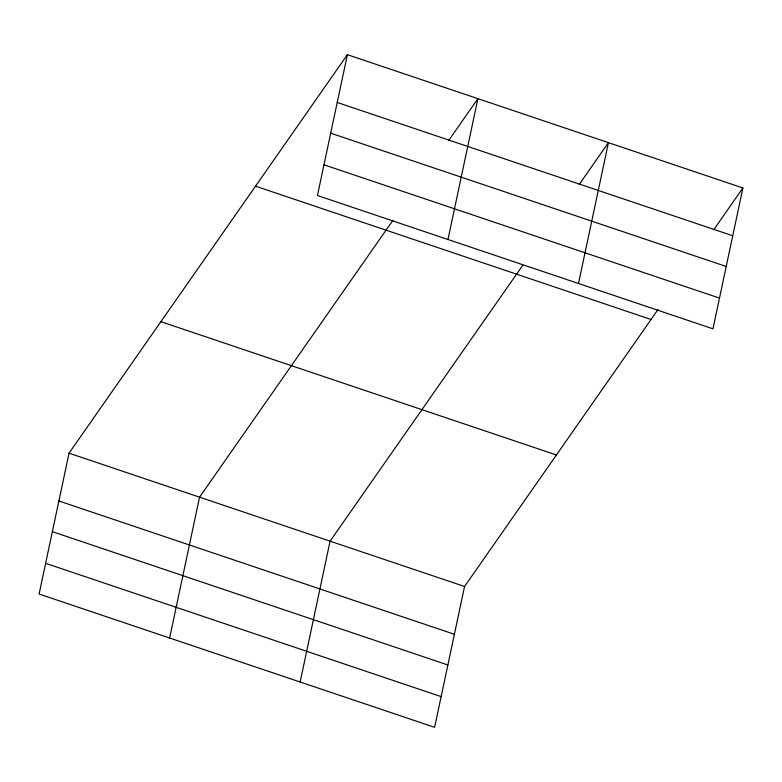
<?xml version="1.0" encoding="UTF-8"?>
<svg xmlns="http://www.w3.org/2000/svg" width="782" height="782" viewBox="0 0 782 782"><rect width="100%" height="100%" fill="white"/><g stroke="black" fill="none" stroke-linecap="round" stroke-linejoin="round"><path stroke-width="1.17" d="M347.384 54.672L317.443 195.51L712.959 328.821L742.9 187.973L347.384 54.672L69.041 453.179L39.1 594.027L434.616 727.328L464.557 586.49L658.004 309.525M169.626 638.014L199.557 497.166L393.004 220.211M300.141 682.002L330.082 541.164L522.835 265.196M447.969 239.507L477.9 98.659L448.673 140.506M578.485 283.495L608.425 142.656L579.198 184.493M713.673 229.82L742.9 187.973M337.228 102.462L732.744 235.763M330.698 133.165L726.214 266.476M323.973 164.806L719.489 298.108M255.528 186.175L651.044 319.486M160.887 321.676L556.413 454.977M69.041 453.179L464.557 586.49M58.875 500.969L454.401 634.28M52.355 531.672L447.871 664.983M45.63 563.314L441.146 696.625"/></g></svg>
